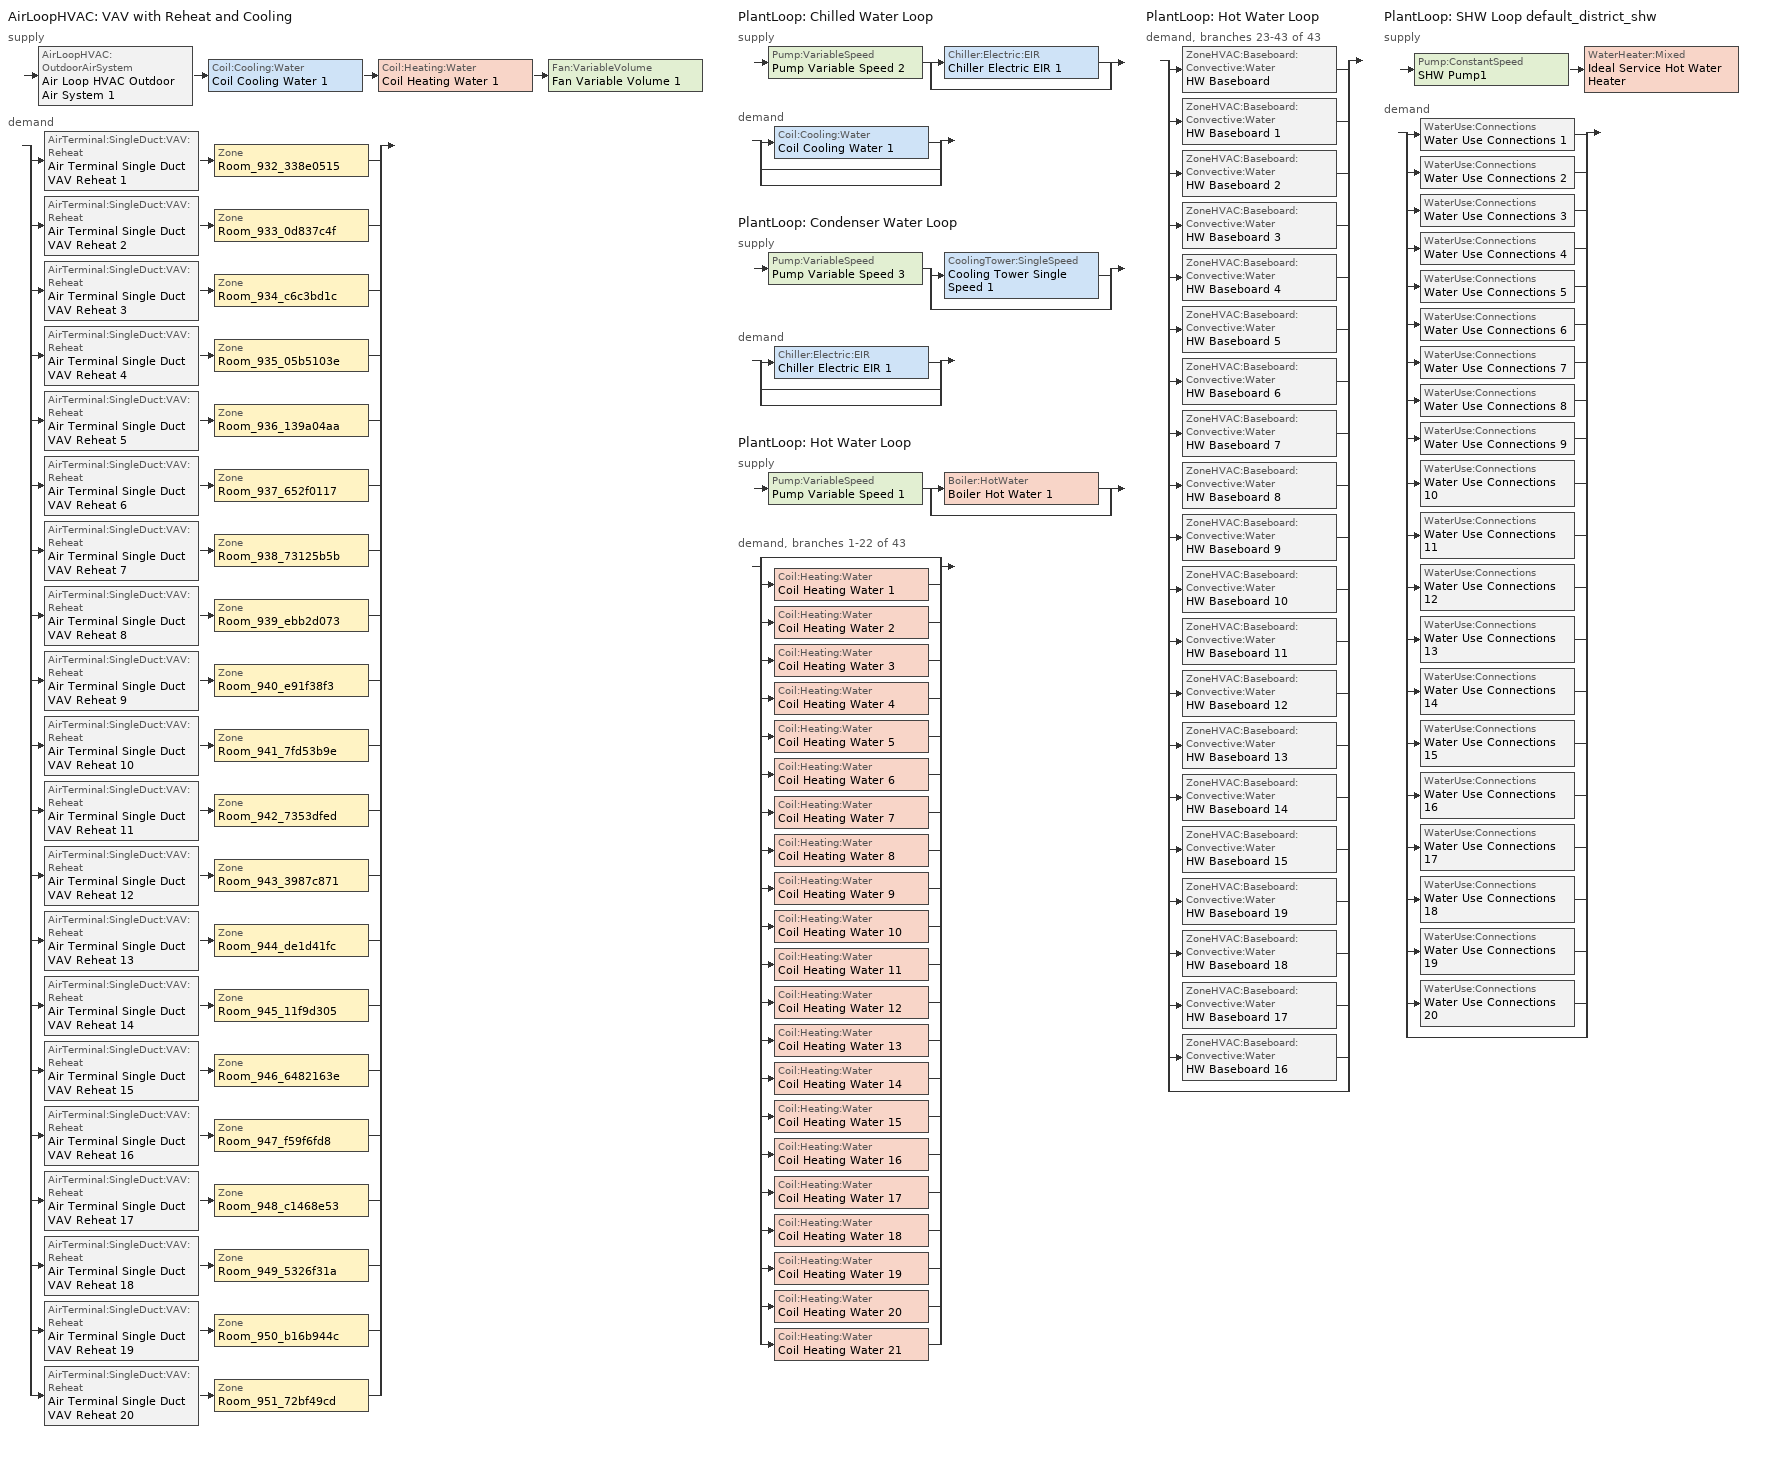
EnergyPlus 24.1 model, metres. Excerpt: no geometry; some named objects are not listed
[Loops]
AirLoopHVAC 'VAV with Reheat and Cooling'
 supply: AirLoopHVAC:OutdoorAirSystem 'Air Loop HVAC Outdoor Air System 1' > Coil:Cooling:Water 'Coil Cooling Water 1' > Coil:Heating:Water 'Coil Heating Water 1' > Fan:VariableVolume 'Fan Variable Volume 1'
 demand: split
  | AirTerminal:SingleDuct:VAV:Reheat 'Air Terminal Single Duct VAV Reheat 1' > Zone 'Room_932_338e0515'
  | AirTerminal:SingleDuct:VAV:Reheat 'Air Terminal Single Duct VAV Reheat 2' > Zone 'Room_933_0d837c4f'
  | AirTerminal:SingleDuct:VAV:Reheat 'Air Terminal Single Duct VAV Reheat 3' > Zone 'Room_934_c6c3bd1c'
  | AirTerminal:SingleDuct:VAV:Reheat 'Air Terminal Single Duct VAV Reheat 4' > Zone 'Room_935_05b5103e'
  | AirTerminal:SingleDuct:VAV:Reheat 'Air Terminal Single Duct VAV Reheat 5' > Zone 'Room_936_139a04aa'
  | AirTerminal:SingleDuct:VAV:Reheat 'Air Terminal Single Duct VAV Reheat 6' > Zone 'Room_937_652f0117'
  | AirTerminal:SingleDuct:VAV:Reheat 'Air Terminal Single Duct VAV Reheat 7' > Zone 'Room_938_73125b5b'
  | AirTerminal:SingleDuct:VAV:Reheat 'Air Terminal Single Duct VAV Reheat 8' > Zone 'Room_939_ebb2d073'
  | AirTerminal:SingleDuct:VAV:Reheat 'Air Terminal Single Duct VAV Reheat 9' > Zone 'Room_940_e91f38f3'
  | AirTerminal:SingleDuct:VAV:Reheat 'Air Terminal Single Duct VAV Reheat 10' > Zone 'Room_941_7fd53b9e'
  | AirTerminal:SingleDuct:VAV:Reheat 'Air Terminal Single Duct VAV Reheat 11' > Zone 'Room_942_7353dfed'
  | AirTerminal:SingleDuct:VAV:Reheat 'Air Terminal Single Duct VAV Reheat 12' > Zone 'Room_943_3987c871'
  | AirTerminal:SingleDuct:VAV:Reheat 'Air Terminal Single Duct VAV Reheat 13' > Zone 'Room_944_de1d41fc'
  | AirTerminal:SingleDuct:VAV:Reheat 'Air Terminal Single Duct VAV Reheat 14' > Zone 'Room_945_11f9d305'
  | AirTerminal:SingleDuct:VAV:Reheat 'Air Terminal Single Duct VAV Reheat 15' > Zone 'Room_946_6482163e'
  | AirTerminal:SingleDuct:VAV:Reheat 'Air Terminal Single Duct VAV Reheat 16' > Zone 'Room_947_f59f6fd8'
  | AirTerminal:SingleDuct:VAV:Reheat 'Air Terminal Single Duct VAV Reheat 17' > Zone 'Room_948_c1468e53'
  | AirTerminal:SingleDuct:VAV:Reheat 'Air Terminal Single Duct VAV Reheat 18' > Zone 'Room_949_5326f31a'
  | AirTerminal:SingleDuct:VAV:Reheat 'Air Terminal Single Duct VAV Reheat 19' > Zone 'Room_950_b16b944c'
  | AirTerminal:SingleDuct:VAV:Reheat 'Air Terminal Single Duct VAV Reheat 20' > Zone 'Room_951_72bf49cd'
PlantLoop 'Chilled Water Loop'
 supply: Pump:VariableSpeed 'Pump Variable Speed 2' > split
  | Chiller:Electric:EIR 'Chiller Electric EIR 1'
  | bypass
 demand: split
  | Coil:Cooling:Water 'Coil Cooling Water 1'
  | bypass
  | bypass
PlantLoop 'Condenser Water Loop'
 supply: Pump:VariableSpeed 'Pump Variable Speed 3' > split
  | CoolingTower:SingleSpeed 'Cooling Tower Single Speed 1'
  | bypass
 demand: split
  | Chiller:Electric:EIR 'Chiller Electric EIR 1'
  | bypass
  | bypass
PlantLoop 'Hot Water Loop'
 supply: Pump:VariableSpeed 'Pump Variable Speed 1' > split
  | Boiler:HotWater 'Boiler Hot Water 1'
  | bypass
 demand, branches 1-22 of 43: split
  | bypass
  | Coil:Heating:Water 'Coil Heating Water 1'
  | Coil:Heating:Water 'Coil Heating Water 2'
  | Coil:Heating:Water 'Coil Heating Water 3'
  | Coil:Heating:Water 'Coil Heating Water 4'
  | Coil:Heating:Water 'Coil Heating Water 5'
  | Coil:Heating:Water 'Coil Heating Water 6'
  | Coil:Heating:Water 'Coil Heating Water 7'
  | Coil:Heating:Water 'Coil Heating Water 8'
  | Coil:Heating:Water 'Coil Heating Water 9'
  | Coil:Heating:Water 'Coil Heating Water 10'
  | Coil:Heating:Water 'Coil Heating Water 11'
  | Coil:Heating:Water 'Coil Heating Water 12'
  | Coil:Heating:Water 'Coil Heating Water 13'
  | Coil:Heating:Water 'Coil Heating Water 14'
  | Coil:Heating:Water 'Coil Heating Water 15'
  | Coil:Heating:Water 'Coil Heating Water 16'
  | Coil:Heating:Water 'Coil Heating Water 17'
  | Coil:Heating:Water 'Coil Heating Water 18'
  | Coil:Heating:Water 'Coil Heating Water 19'
  | Coil:Heating:Water 'Coil Heating Water 20'
  | Coil:Heating:Water 'Coil Heating Water 21'
PlantLoop 'Hot Water Loop'
 demand, branches 23-43 of 43: split
  | ZoneHVAC:Baseboard:Convective:Water 'HW Baseboard'
  | ZoneHVAC:Baseboard:Convective:Water 'HW Baseboard 1'
  | ZoneHVAC:Baseboard:Convective:Water 'HW Baseboard 2'
  | ZoneHVAC:Baseboard:Convective:Water 'HW Baseboard 3'
  | ZoneHVAC:Baseboard:Convective:Water 'HW Baseboard 4'
  | ZoneHVAC:Baseboard:Convective:Water 'HW Baseboard 5'
  | ZoneHVAC:Baseboard:Convective:Water 'HW Baseboard 6'
  | ZoneHVAC:Baseboard:Convective:Water 'HW Baseboard 7'
  | ZoneHVAC:Baseboard:Convective:Water 'HW Baseboard 8'
  | ZoneHVAC:Baseboard:Convective:Water 'HW Baseboard 9'
  | ZoneHVAC:Baseboard:Convective:Water 'HW Baseboard 10'
  | ZoneHVAC:Baseboard:Convective:Water 'HW Baseboard 11'
  | ZoneHVAC:Baseboard:Convective:Water 'HW Baseboard 12'
  | ZoneHVAC:Baseboard:Convective:Water 'HW Baseboard 13'
  | ZoneHVAC:Baseboard:Convective:Water 'HW Baseboard 14'
  | ZoneHVAC:Baseboard:Convective:Water 'HW Baseboard 15'
  | ZoneHVAC:Baseboard:Convective:Water 'HW Baseboard 19'
  | ZoneHVAC:Baseboard:Convective:Water 'HW Baseboard 18'
  | ZoneHVAC:Baseboard:Convective:Water 'HW Baseboard 17'
  | ZoneHVAC:Baseboard:Convective:Water 'HW Baseboard 16'
  | bypass
PlantLoop 'SHW Loop default_district_shw'
 supply: Pump:ConstantSpeed 'SHW Pump1' > WaterHeater:Mixed 'Ideal Service Hot Water Heater'
 demand: split
  | WaterUse:Connections 'Water Use Connections 1'
  | WaterUse:Connections 'Water Use Connections 2'
  | WaterUse:Connections 'Water Use Connections 3'
  | WaterUse:Connections 'Water Use Connections 4'
  | WaterUse:Connections 'Water Use Connections 5'
  | WaterUse:Connections 'Water Use Connections 6'
  | WaterUse:Connections 'Water Use Connections 7'
  | WaterUse:Connections 'Water Use Connections 8'
  | WaterUse:Connections 'Water Use Connections 9'
  | WaterUse:Connections 'Water Use Connections 10'
  | WaterUse:Connections 'Water Use Connections 11'
  | WaterUse:Connections 'Water Use Connections 12'
  | WaterUse:Connections 'Water Use Connections 13'
  | WaterUse:Connections 'Water Use Connections 14'
  | WaterUse:Connections 'Water Use Connections 15'
  | WaterUse:Connections 'Water Use Connections 16'
  | WaterUse:Connections 'Water Use Connections 17'
  | WaterUse:Connections 'Water Use Connections 18'
  | WaterUse:Connections 'Water Use Connections 19'
  | WaterUse:Connections 'Water Use Connections 20'
  | bypass
[ZoneControl:Thermostat] Temperature Difference Between Cutout And Setpoint {deltaC}=0
Name | Zone or ZoneList | Control Type Schedule | Control 1
Room_932_338e0515 Thermostat | Room_932_338e0515 | Room_932_338e0515 Thermostat Schedule | MediumOffice Building_Setpoint
Room_933_0d837c4f Thermostat | Room_933_0d837c4f | Room_933_0d837c4f Thermostat Schedule | MediumOffice Building_Setpoint 1
Room_934_c6c3bd1c Thermostat | Room_934_c6c3bd1c | Room_934_c6c3bd1c Thermostat Schedule | MediumOffice Building_Setpoint 2
Room_935_05b5103e Thermostat | Room_935_05b5103e | Room_935_05b5103e Thermostat Schedule | MediumOffice Building_Setpoint 3
Room_936_139a04aa Thermostat | Room_936_139a04aa | Room_936_139a04aa Thermostat Schedule | MediumOffice Building_Setpoint 4
Room_937_652f0117 Thermostat | Room_937_652f0117 | Room_937_652f0117 Thermostat Schedule | MediumOffice Building_Setpoint 5
Room_938_73125b5b Thermostat | Room_938_73125b5b | Room_938_73125b5b Thermostat Schedule | MediumOffice Building_Setpoint 6
Room_939_ebb2d073 Thermostat | Room_939_ebb2d073 | Room_939_ebb2d073 Thermostat Schedule | MediumOffice Building_Setpoint 7
Room_940_e91f38f3 Thermostat | Room_940_e91f38f3 | Room_940_e91f38f3 Thermostat Schedule | MediumOffice Building_Setpoint 8
Room_941_7fd53b9e Thermostat | Room_941_7fd53b9e | Room_941_7fd53b9e Thermostat Schedule | MediumOffice Building_Setpoint 9
Room_942_7353dfed Thermostat | Room_942_7353dfed | Room_942_7353dfed Thermostat Schedule | MediumOffice Building_Setpoint 10
Room_943_3987c871 Thermostat | Room_943_3987c871 | Room_943_3987c871 Thermostat Schedule | MediumOffice Building_Setpoint 11
Room_944_de1d41fc Thermostat | Room_944_de1d41fc | Room_944_de1d41fc Thermostat Schedule | MediumOffice Building_Setpoint 12
Room_945_11f9d305 Thermostat | Room_945_11f9d305 | Room_945_11f9d305 Thermostat Schedule | MediumOffice Building_Setpoint 13
Room_946_6482163e Thermostat | Room_946_6482163e | Room_946_6482163e Thermostat Schedule | MediumOffice Building_Setpoint 14
Room_947_f59f6fd8 Thermostat | Room_947_f59f6fd8 | Room_947_f59f6fd8 Thermostat Schedule | MediumOffice Building_Setpoint 15
Room_948_c1468e53 Thermostat | Room_948_c1468e53 | Room_948_c1468e53 Thermostat Schedule | MediumOffice Building_Setpoint 16
Room_949_5326f31a Thermostat | Room_949_5326f31a | Room_949_5326f31a Thermostat Schedule | MediumOffice Building_Setpoint 17
Room_950_b16b944c Thermostat | Room_950_b16b944c | Room_950_b16b944c Thermostat Schedule | MediumOffice Building_Setpoint 18
Room_951_72bf49cd Thermostat | Room_951_72bf49cd | Room_951_72bf49cd Thermostat Schedule | MediumOffice Building_Setpoint 19
[ThermostatSetpoint:DualSetpoint] Heating Setpoint Temperature Schedule=NECB-A-Thermostat Setpoint-Heating; Cooling Setpoint Temperature Schedule=NECB-A-Thermostat Setpoint-Cooling
MediumOffice Building_Setpoint; MediumOffice Building_Setpoint 1; MediumOffice Building_Setpoint 2; MediumOffice Building_Setpoint 3; MediumOffice Building_Setpoint 4; MediumOffice Building_Setpoint 5; MediumOffice Building_Setpoint 6; MediumOffice Building_Setpoint 7; MediumOffice Building_Setpoint 8; MediumOffice Building_Setpoint 9; MediumOffice Building_Setpoint 10; MediumOffice Building_Setpoint 11; MediumOffice Building_Setpoint 12; MediumOffice Building_Setpoint 13; MediumOffice Building_Setpoint 14; MediumOffice Building_Setpoint 15; MediumOffice Building_Setpoint 16; MediumOffice Building_Setpoint 17; MediumOffice Building_Setpoint 18; MediumOffice Building_Setpoint 19
[AirTerminal:SingleDuct:VAV:Reheat] Availability Schedule=Always On Discrete; Maximum Air Flow Rate {m3/s}=Autosize; Zone Minimum Air Flow Input Method=Constant; Constant Minimum Air Flow Fraction=0.3; Fixed Minimum Air Flow Rate {m3/s}=0; Maximum Hot Water or Steam Flow Rate {m3/s}=Autosize; Minimum Hot Water or Steam Flow Rate {m3/s}=0; Convergence Tolerance=0.001; Damper Heating Action=Normal; Maximum Flow per Zone Floor Area During Reheat {m3/s-m2}=Autocalculate; Maximum Flow Fraction During Reheat=Autocalculate; Maximum Reheat Air Temperature {C}=35
Name | Reheat Coil
Air Terminal Single Duct VAV Reheat 1 | Coil Heating Water 2
Air Terminal Single Duct VAV Reheat 2 | Coil Heating Water 3
Air Terminal Single Duct VAV Reheat 3 | Coil Heating Water 4
Air Terminal Single Duct VAV Reheat 4 | Coil Heating Water 5
Air Terminal Single Duct VAV Reheat 5 | Coil Heating Water 6
Air Terminal Single Duct VAV Reheat 6 | Coil Heating Water 7
Air Terminal Single Duct VAV Reheat 7 | Coil Heating Water 8
Air Terminal Single Duct VAV Reheat 8 | Coil Heating Water 9
Air Terminal Single Duct VAV Reheat 9 | Coil Heating Water 10
Air Terminal Single Duct VAV Reheat 10 | Coil Heating Water 11
Air Terminal Single Duct VAV Reheat 11 | Coil Heating Water 12
Air Terminal Single Duct VAV Reheat 12 | Coil Heating Water 13
Air Terminal Single Duct VAV Reheat 13 | Coil Heating Water 14
Air Terminal Single Duct VAV Reheat 14 | Coil Heating Water 15
Air Terminal Single Duct VAV Reheat 15 | Coil Heating Water 16
Air Terminal Single Duct VAV Reheat 16 | Coil Heating Water 17
Air Terminal Single Duct VAV Reheat 17 | Coil Heating Water 18
Air Terminal Single Duct VAV Reheat 18 | Coil Heating Water 19
Air Terminal Single Duct VAV Reheat 19 | Coil Heating Water 20
Air Terminal Single Duct VAV Reheat 20 | Coil Heating Water 21
[Coil:Heating:Water] Availability Schedule=Always On Discrete; U-Factor Times Area Value {W/K}=Autosize; Maximum Water Flow Rate {m3/s}=Autosize; Performance Input Method=UFactorTimesAreaAndDesignWaterFlowRate; Rated Capacity {W}=Autosize; Rated Inlet Water Temperature {C}=82.2; Rated Inlet Air Temperature {C}=16.6; Rated Outlet Water Temperature {C}=71.1; Rated Outlet Air Temperature {C}=32.2; Rated Ratio for Air and Water Convection=0.5
Coil Heating Water 2; Coil Heating Water 3; Coil Heating Water 4; Coil Heating Water 5; Coil Heating Water 6; Coil Heating Water 7; Coil Heating Water 8; Coil Heating Water 9; Coil Heating Water 10; Coil Heating Water 11; Coil Heating Water 12; Coil Heating Water 13; Coil Heating Water 14; Coil Heating Water 15; Coil Heating Water 16; Coil Heating Water 17; Coil Heating Water 18; Coil Heating Water 19; Coil Heating Water 20; Coil Heating Water 21; Coil Heating Water 1
[ZoneHVAC:Baseboard:Convective:Water] Availability Schedule=Always On Discrete hvac_library; Heating Design Capacity Method=HeatingDesignCapacity; Heating Design Capacity {W}=Autosize; Heating Design Capacity Per Floor Area {W/m2}=0; Fraction of Autosized Heating Design Capacity=0.8; U-Factor Times Area Value {W/K}=Autosize; Maximum Water Flow Rate {m3/s}=Autosize; Convergence Tolerance=0.001
HW Baseboard; HW Baseboard 1; HW Baseboard 2; HW Baseboard 3; HW Baseboard 4; HW Baseboard 5; HW Baseboard 6; HW Baseboard 7; HW Baseboard 8; HW Baseboard 9; HW Baseboard 10; HW Baseboard 11; HW Baseboard 12; HW Baseboard 13; HW Baseboard 14; HW Baseboard 15; HW Baseboard 16; HW Baseboard 17; HW Baseboard 18; HW Baseboard 19
[Zone equipment]
Room_932_338e0515: Air Terminal Single Duct VAV Reheat 1, HW Baseboard
Room_933_0d837c4f: Air Terminal Single Duct VAV Reheat 2, HW Baseboard 1
Room_934_c6c3bd1c: Air Terminal Single Duct VAV Reheat 3, HW Baseboard 2
Room_935_05b5103e: Air Terminal Single Duct VAV Reheat 4, HW Baseboard 3
Room_936_139a04aa: Air Terminal Single Duct VAV Reheat 5, HW Baseboard 4
Room_937_652f0117: Air Terminal Single Duct VAV Reheat 6, HW Baseboard 5
Room_938_73125b5b: Air Terminal Single Duct VAV Reheat 7, HW Baseboard 6
Room_939_ebb2d073: Air Terminal Single Duct VAV Reheat 8, HW Baseboard 7
Room_940_e91f38f3: Air Terminal Single Duct VAV Reheat 9, HW Baseboard 8
Room_941_7fd53b9e: Air Terminal Single Duct VAV Reheat 10, HW Baseboard 9
Room_942_7353dfed: Air Terminal Single Duct VAV Reheat 11, HW Baseboard 10
Room_943_3987c871: Air Terminal Single Duct VAV Reheat 12, HW Baseboard 11
Room_944_de1d41fc: Air Terminal Single Duct VAV Reheat 13, HW Baseboard 12
Room_945_11f9d305: Air Terminal Single Duct VAV Reheat 14, HW Baseboard 13
Room_946_6482163e: Air Terminal Single Duct VAV Reheat 15, HW Baseboard 14
Room_947_f59f6fd8: Air Terminal Single Duct VAV Reheat 16, HW Baseboard 15
Room_948_c1468e53: Air Terminal Single Duct VAV Reheat 17, HW Baseboard 16
Room_949_5326f31a: Air Terminal Single Duct VAV Reheat 18, HW Baseboard 17
Room_950_b16b944c: Air Terminal Single Duct VAV Reheat 19, HW Baseboard 18
Room_951_72bf49cd: Air Terminal Single Duct VAV Reheat 20, HW Baseboard 19
[Sizing:Zone] Zone Cooling Design Supply Air Temperature Input Method=SupplyAirTemperature; Zone Cooling Design Supply Air Temperature {C}=14; Zone Cooling Design Supply Air Temperature Difference {deltaC}=11.11; Zone Heating Design Supply Air Temperature Input Method=SupplyAirTemperature; Zone Heating Design Supply Air Temperature {C}=40; Zone Heating Design Supply Air Temperature Difference {deltaC}=11.11; Zone Cooling Design Supply Air Humidity Ratio {kgWater/kgDryAir}=0.0085; Zone Heating Design Supply Air Humidity Ratio {kgWater/kgDryAir}=0.008; Cooling Design Air Flow Method=DesignDay; Cooling Design Air Flow Rate {m3/s}=0; Cooling Minimum Air Flow per Zone Floor Area {m3/s-m2}=0.000762; Cooling Minimum Air Flow {m3/s}=0; Cooling Minimum Air Flow Fraction=0; Heating Design Air Flow Method=DesignDay; Heating Design Air Flow Rate {m3/s}=0; Heating Maximum Air Flow per Zone Floor Area {m3/s-m2}=0.002032; Heating Maximum Air Flow {m3/s}=0.141576; Heating Maximum Air Flow Fraction=0.3; Account for Dedicated Outdoor Air System=No; Zone Load Sizing Method=Sensible Load Only No Latent Load; Zone Latent Cooling Design Supply Air Humidity Ratio Input Method=HumidityRatioDifference; Zone Cooling Design Supply Air Humidity Ratio Difference {kgWater/kgDryAir}=0.005; Zone Latent Heating Design Supply Air Humidity Ratio Input Method=HumidityRatioDifference; Zone Humidification Design Supply Air Humidity Ratio Difference {kgWater/kgDryAir}=0.005
Name | Design Specification Outdoor Air Object
Room_932_338e0515 | Room_932_338e0515 DSOA Space List
Room_933_0d837c4f | Room_933_0d837c4f DSOA Space List
Room_934_c6c3bd1c | Room_934_c6c3bd1c DSOA Space List
Room_935_05b5103e | Room_935_05b5103e DSOA Space List
Room_936_139a04aa | Room_936_139a04aa DSOA Space List
Room_937_652f0117 | Room_937_652f0117 DSOA Space List
Room_938_73125b5b | Room_938_73125b5b DSOA Space List
Room_939_ebb2d073 | Room_939_ebb2d073 DSOA Space List
Room_940_e91f38f3 | Room_940_e91f38f3 DSOA Space List
Room_941_7fd53b9e | Room_941_7fd53b9e DSOA Space List
Room_942_7353dfed | Room_942_7353dfed DSOA Space List
Room_943_3987c871 | Room_943_3987c871 DSOA Space List
Room_944_de1d41fc | Room_944_de1d41fc DSOA Space List
Room_945_11f9d305 | Room_945_11f9d305 DSOA Space List
Room_946_6482163e | Room_946_6482163e DSOA Space List
Room_947_f59f6fd8 | Room_947_f59f6fd8 DSOA Space List
Room_948_c1468e53 | Room_948_c1468e53 DSOA Space List
Room_949_5326f31a | Room_949_5326f31a DSOA Space List
Room_950_b16b944c | Room_950_b16b944c DSOA Space List
Room_951_72bf49cd | Room_951_72bf49cd DSOA Space List
[Controller:MechanicalVentilation]
Controller Mechanical Ventilation 1: Availability Schedule=Always On Discrete; Demand Controlled Ventilation=No; System Outdoor Air Method=ZoneSum; Zone or ZoneList Name 1=Room_932_338e0515; Design Specification Outdoor Air Object Name 1=MediumOffice Building_Ventilation; Zone or ZoneList Name 2=Room_933_0d837c4f; Design Specification Outdoor Air Object Name 2=MediumOffice Building_Ventilation; Zone or ZoneList Name 3=Room_934_c6c3bd1c; Design Specification Outdoor Air Object Name 3=MediumOffice Building_Ventilation; Zone or ZoneList Name 4=Room_935_05b5103e; Design Specification Outdoor Air Object Name 4=MediumOffice Building_Ventilation; Zone or ZoneList Name 5=Room_936_139a04aa; Design Specification Outdoor Air Object Name 5=MediumOffice Building_Ventilation; Zone or ZoneList Name 6=Room_937_652f0117; Design Specification Outdoor Air Object Name 6=MediumOffice Building_Ventilation; Zone or ZoneList Name 7=Room_938_73125b5b; Design Specification Outdoor Air Object Name 7=MediumOffice Building_Ventilation; Zone or ZoneList Name 8=Room_939_ebb2d073; Design Specification Outdoor Air Object Name 8=MediumOffice Building_Ventilation; Zone or ZoneList Name 9=Room_940_e91f38f3; Design Specification Outdoor Air Object Name 9=MediumOffice Building_Ventilation; Zone or ZoneList Name 10=Room_941_7fd53b9e; Design Specification Outdoor Air Object Name 10=MediumOffice Building_Ventilation; Zone or ZoneList Name 11=Room_942_7353dfed; Design Specification Outdoor Air Object Name 11=MediumOffice Building_Ventilation; Zone or ZoneList Name 12=Room_943_3987c871; Design Specification Outdoor Air Object Name 12=MediumOffice Building_Ventilation; Zone or ZoneList Name 13=Room_944_de1d41fc; Design Specification Outdoor Air Object Name 13=MediumOffice Building_Ventilation; Zone or ZoneList Name 14=Room_945_11f9d305; Design Specification Outdoor Air Object Name 14=MediumOffice Building_Ventilation; Zone or ZoneList Name 15=Room_946_6482163e; Design Specification Outdoor Air Object Name 15=MediumOffice Building_Ventilation; Zone or ZoneList Name 16=Room_947_f59f6fd8; Design Specification Outdoor Air Object Name 16=MediumOffice Building_Ventilation; Zone or ZoneList Name 17=Room_948_c1468e53; Design Specification Outdoor Air Object Name 17=MediumOffice Building_Ventilation; Zone or ZoneList Name 18=Room_949_5326f31a; Design Specification Outdoor Air Object Name 18=MediumOffice Building_Ventilation; Zone or ZoneList Name 19=Room_950_b16b944c; Design Specification Outdoor Air Object Name 19=MediumOffice Building_Ventilation; Zone or ZoneList Name 20=Room_951_72bf49cd; Design Specification Outdoor Air Object Name 20=MediumOffice Building_Ventilation
[DesignSpecification:OutdoorAir]
MediumOffice Building_Ventilation: Outdoor Air Method=Sum; Outdoor Air Flow per Person {m3/s-person}=0.00175762; Outdoor Air Flow per Zone Floor Area {m3/s-m2}=0.000336663; Outdoor Air Flow per Zone {m3/s}=0; Outdoor Air Flow Air Changes per Hour {1/hr}=0
[DesignSpecification:OutdoorAir:SpaceList] Space Design Specification Outdoor Air Object Name 1=MediumOffice Building_Ventilation
Name | Space Name 1
Room_932_338e0515 DSOA Space List | Room_932_338e0515_Space
Room_933_0d837c4f DSOA Space List | Room_933_0d837c4f_Space
Room_934_c6c3bd1c DSOA Space List | Room_934_c6c3bd1c_Space
Room_935_05b5103e DSOA Space List | Room_935_05b5103e_Space
Room_936_139a04aa DSOA Space List | Room_936_139a04aa_Space
Room_937_652f0117 DSOA Space List | Room_937_652f0117_Space
Room_938_73125b5b DSOA Space List | Room_938_73125b5b_Space
Room_939_ebb2d073 DSOA Space List | Room_939_ebb2d073_Space
Room_940_e91f38f3 DSOA Space List | Room_940_e91f38f3_Space
Room_941_7fd53b9e DSOA Space List | Room_941_7fd53b9e_Space
Room_942_7353dfed DSOA Space List | Room_942_7353dfed_Space
Room_943_3987c871 DSOA Space List | Room_943_3987c871_Space
Room_944_de1d41fc DSOA Space List | Room_944_de1d41fc_Space
Room_945_11f9d305 DSOA Space List | Room_945_11f9d305_Space
Room_946_6482163e DSOA Space List | Room_946_6482163e_Space
Room_947_f59f6fd8 DSOA Space List | Room_947_f59f6fd8_Space
Room_948_c1468e53 DSOA Space List | Room_948_c1468e53_Space
Room_949_5326f31a DSOA Space List | Room_949_5326f31a_Space
Room_950_b16b944c DSOA Space List | Room_950_b16b944c_Space
Room_951_72bf49cd DSOA Space List | Room_951_72bf49cd_Space
[AirLoopHVAC]
VAV with Reheat and Cooling: Design Supply Air Flow Rate {m3/s}=AutoSize; Design Return Air Flow Fraction of Supply Air Flow=1
[Sizing:System]
VAV with Reheat and Cooling: Type of Load to Size On=Sensible; Design Outdoor Air Flow Rate {m3/s}=Autosize; Central Heating Maximum System Air Flow Ratio=0.3; Preheat Design Temperature {C}=7; Preheat Design Humidity Ratio {kgWater/kgDryAir}=0.008; Precool Design Temperature {C}=12.8; Precool Design Humidity Ratio {kgWater/kgDryAir}=0.008; Central Cooling Design Supply Air Temperature {C}=12.8; Central Heating Design Supply Air Temperature {C}=12.8; Type of Zone Sum to Use=NonCoincident; 100% Outdoor Air in Cooling=Yes; 100% Outdoor Air in Heating=Yes; Central Cooling Design Supply Air Humidity Ratio {kgWater/kgDryAir}=0.0085; Central Heating Design Supply Air Humidity Ratio {kgWater/kgDryAir}=0.008; Cooling Supply Air Flow Rate Method=DesignDay; Cooling Supply Air Flow Rate {m3/s}=0; Cooling Supply Air Flow Rate Per Floor Area {m3/s-m2}=0.00996765; Cooling Fraction of Autosized Cooling Supply Air Flow Rate=1; Cooling Supply Air Flow Rate Per Unit Cooling Capacity {m3/s-W}=3.94755e-05; Heating Supply Air Flow Rate Method=DesignDay; Heating Supply Air Flow Rate {m3/s}=0; Heating Supply Air Flow Rate Per Floor Area {m3/s-m2}=0.00996765; Heating Fraction of Autosized Heating Supply Air Flow Rate=1; Heating Fraction of Autosized Cooling Supply Air Flow Rate=1; Heating Supply Air Flow Rate Per Unit Heating Capacity {m3/s-W}=3.15882e-05; System Outdoor Air Method=ZoneSum; Zone Maximum Outdoor Air Fraction=1; Cooling Design Capacity Method=CoolingDesignCapacity; Cooling Design Capacity {W}=Autosize; Cooling Design Capacity Per Floor Area {W/m2}=234.7; Fraction of Autosized Cooling Design Capacity=1; Heating Design Capacity Method=HeatingDesignCapacity; Heating Design Capacity {W}=Autosize; Heating Design Capacity Per Floor Area {W/m2}=157; Fraction of Autosized Heating Design Capacity=1; Central Cooling Capacity Control Method=OnOff; Occupant Diversity=Autosize
[Controller:WaterCoil] Control Variable=Temperature; Actuator Variable=Flow; Controller Convergence Tolerance {deltaC}=Autosize; Maximum Actuated Flow {m3/s}=Autosize; Minimum Actuated Flow {m3/s}=0
Name | Action
Controller Water Coil 2 | Reverse
Controller Water Coil 1 | Normal
[Controller:OutdoorAir]
Controller Outdoor Air 1: Minimum Outdoor Air Flow Rate {m3/s}=0; Maximum Outdoor Air Flow Rate {m3/s}=Autosize; Economizer Control Type=NoEconomizer; Economizer Control Action Type=ModulateFlow; Economizer Maximum Limit Dry-Bulb Temperature {C}=28; Economizer Maximum Limit Enthalpy {J/kg}=64000; Economizer Minimum Limit Dry-Bulb Temperature {C}=-100; Lockout Type=NoLockout; Minimum Limit Type=FixedMinimum; Mechanical Ventilation Controller=Controller Mechanical Ventilation 1; High Humidity Control=No; Control High Indoor Humidity Based on Outdoor Humidity Ratio=Yes; Heat Recovery Bypass Control Type=BypassWhenWithinEconomizerLimits; Economizer Operation Staging=InterlockedWithMechanicalCooling
[SetpointManager:MixedAir] Control Variable=Temperature
Node 26 OS Default SPM; Node 27 OS Default SPM; Node 28 OS Default SPM
[Coil:Cooling:Water]
Coil Cooling Water 1: Availability Schedule=Always On Discrete; Design Water Flow Rate {m3/s}=Autosize; Design Air Flow Rate {m3/s}=Autosize; Design Inlet Water Temperature {C}=Autosize; Design Inlet Air Temperature {C}=Autosize; Design Outlet Air Temperature {C}=Autosize; Design Inlet Air Humidity Ratio {kgWater/kgDryAir}=Autosize; Design Outlet Air Humidity Ratio {kgWater/kgDryAir}=Autosize; Type of Analysis=SimpleAnalysis; Heat Exchanger Configuration=CrossFlow
[Fan:VariableVolume]
Fan Variable Volume 1: Availability Schedule=Always On Discrete; Fan Total Efficiency=0.6045; Pressure Rise {Pa}=500; Maximum Flow Rate {m3/s}=AutoSize; Fan Power Minimum Flow Rate Input Method=FixedFlowRate; Fan Power Minimum Flow Fraction=0; Fan Power Minimum Air Flow Rate {m3/s}=0; Motor Efficiency=0.93; Motor In Airstream Fraction=1; Fan Power Coefficient 1=0.0407599; Fan Power Coefficient 2=0.088045; Fan Power Coefficient 3=-0.0729261; Fan Power Coefficient 4=0.94374; Fan Power Coefficient 5=0
[SetpointManager:Warmest]
Warmest Zone Supply Air Temp Reset: Control Variable=Temperature; HVAC Air Loop=VAV with Reheat and Cooling; Minimum Setpoint Temperature {C}=15; Maximum Setpoint Temperature {C}=26; Strategy=MaximumTemperature
[PlantLoop] Fluid Type=Water; Maximum Loop Flow Rate {m3/s}=Autosize; Minimum Loop Flow Rate {m3/s}=0; Plant Loop Volume {m3}=Autocalculate; Load Distribution Scheme=Optimal; Plant Loop Demand Calculation Scheme=SingleSetpoint; Common Pipe Simulation=None
Name | Plant Equipment Operation Scheme | Maximum Loop Temperature {C} | Minimum Loop Temperature {C}
Chilled Water Loop | Chilled Water Loop Operation Schemes | 100 | 0
Condenser Water Loop | Condenser Water Loop Operation Schemes | 100 | 0
Hot Water Loop | Hot Water Loop Operation Schemes | 100 | 0
SHW Loop default_district_shw | SHW Loop default_district_shw Operation Schemes | 60 | 10
[Sizing:Plant] Sizing Option=NonCoincident; Zone Timesteps in Averaging Window=1; Coincident Sizing Factor Mode=None
Name | Loop Type | Design Loop Exit Temperature {C} | Loop Design Temperature Difference {deltaC}
Chilled Water Loop | Cooling | 7.22 | 6.67
Condenser Water Loop | Condenser | 29.4 | 5.6
Hot Water Loop | Heating | 82 | 11
SHW Loop default_district_shw | Heating | 60 | 5
[Pump:VariableSpeed] Design Maximum Flow Rate {m3/s}=Autosize; Design Pump Head {Pa}=179352; Design Power Consumption {W}=Autosize; Motor Efficiency=0.9; Fraction of Motor Inefficiencies to Fluid Stream=0; Coefficient 1 of the Part Load Performance Curve=0; Coefficient 2 of the Part Load Performance Curve=1; Coefficient 3 of the Part Load Performance Curve=0; Coefficient 4 of the Part Load Performance Curve=0; Design Minimum Flow Rate {m3/s}=0; Pump Control Type=Intermittent; Skin Loss Radiative Fraction=0.5; Design Power Sizing Method=PowerPerFlowPerPressure; Design Electric Power per Unit Flow Rate {W/(m3/s)}=348701.1; Design Shaft Power per Unit Flow Rate per Unit Head {W/((m3/s)-Pa)}=1.28205; Design Minimum Flow Rate Fraction=0
Pump Variable Speed 2; Pump Variable Speed 3; Pump Variable Speed 1
[Chiller:Electric:EIR]
Chiller Electric EIR 1: Reference Capacity {W}=Autosize; Reference COP {W/W}=5.5; Reference Leaving Chilled Water Temperature {C}=6.67; Reference Entering Condenser Fluid Temperature {C}=29.4; Reference Chilled Water Flow Rate {m3/s}=Autosize; Reference Condenser Fluid Flow Rate {m3/s}=Autosize; Cooling Capacity Function of Temperature Curve=Curve Biquadratic 1; Electric Input to Cooling Output Ratio Function of Temperature Curve=Curve Biquadratic 2; Electric Input to Cooling Output Ratio Function of Part Load Ratio Curve=Curve Quadratic 1; Minimum Part Load Ratio=0.1; Maximum Part Load Ratio=1; Optimum Part Load Ratio=1; Minimum Unloading Ratio=0.2; Condenser Type=WaterCooled; Condenser Fan Power Ratio {W/W}=0; Fraction of Compressor Electric Consumption Rejected by Condenser=1; Leaving Chilled Water Lower Temperature Limit {C}=2; Chiller Flow Mode=NotModulated; Sizing Factor=1; Basin Heater Capacity {W/K}=0; Basin Heater Setpoint Temperature {C}=10; Condenser Heat Recovery Relative Capacity Fraction=1
[SetpointManager:Scheduled] Control Variable=Temperature
Name | Schedule
Setpoint Manager Scheduled 4 | Chilled_Water_Temperature
Setpoint Manager Scheduled 3 | Hot_Water_Temperature
Setpoint Manager Scheduled 1 | 60C Hot Water
[PlantEquipmentOperationSchemes] Control Scheme Schedule Name 1=Always On Discrete
Name | Control Scheme Object Type 1 | Control Scheme Name 1
Chilled Water Loop Operation Schemes | PlantEquipmentOperation:CoolingLoad | Chilled Water Loop Cooling Operation Scheme
Condenser Water Loop Operation Schemes | PlantEquipmentOperation:CoolingLoad | Condenser Water Loop Cooling Operation Scheme
Hot Water Loop Operation Schemes | PlantEquipmentOperation:HeatingLoad | Hot Water Loop Heating Operation Scheme
SHW Loop default_district_shw Operation Schemes | PlantEquipmentOperation:HeatingLoad | SHW Loop default_district_shw Heating Operation Scheme
[PlantEquipmentOperation:CoolingLoad] Load Range Lower Limit 1 {W}=0; Load Range Upper Limit 1 {W}=1000000000
Name | Range Equipment List Name 1
Chilled Water Loop Cooling Operation Scheme | Chilled Water Loop Cooling Equipment List
Condenser Water Loop Cooling Operation Scheme | Condenser Water Loop Cooling Equipment List
[PlantEquipmentList]
Chilled Water Loop Cooling Equipment List: Chiller:Electric:EIR, Chiller Electric EIR 1
Condenser Water Loop Cooling Equipment List: CoolingTower:SingleSpeed, Cooling Tower Single Speed 1
Hot Water Loop Heating Equipment List: Boiler:HotWater, Boiler Hot Water 1
SHW Loop default_district_shw Heating Equipment List: WaterHeater:Mixed, Ideal Service Hot Water Heater
[CoolingTower:SingleSpeed]
Cooling Tower Single Speed 1: Design Water Flow Rate {m3/s}=Autosize; Design Air Flow Rate {m3/s}=Autosize; Design Fan Power {W}=Autosize; Design U-Factor Times Area Value {W/K}=Autosize; Free Convection Regime Air Flow Rate {m3/s}=Autosize; Free Convection Regime Air Flow Rate Sizing Factor=0.1; Free Convection Regime U-Factor Times Area Value {W/K}=Autosize; Free Convection U-Factor Times Area Value Sizing Factor=0.1; Performance Input Method=UFactorTimesAreaAndDesignWaterFlowRate; Heat Rejection Capacity and Nominal Capacity Sizing Ratio=1.25; Free Convection Capacity {W}=0; Free Convection Nominal Capacity Sizing Factor=0.1; Design Inlet Air Dry-Bulb Temperature {C}=35; Design Inlet Air Wet-Bulb Temperature {C}=25.6; Design Approach Temperature {deltaC}=Autosize; Design Range Temperature {deltaC}=Autosize; Basin Heater Capacity {W/K}=0; Basin Heater Setpoint Temperature {C}=2; Evaporation Loss Mode=LossFactor; Evaporation Loss Factor {percent/K}=0.2; Drift Loss Percent {percent}=0.008; Blowdown Calculation Mode=ConcentrationRatio; Blowdown Concentration Ratio=3; Capacity Control=FanCycling; Number of Cells=1; Cell Control=MinimalCell; Cell Minimum  Water Flow Rate Fraction=0.33; Cell Maximum Water Flow Rate Fraction=2.5; Sizing Factor=1
[SetpointManager:FollowOutdoorAirTemperature]
Setpoint Manager Follow Outdoor Air Temperature 1: Control Variable=Temperature; Reference Temperature Type=OutdoorAirWetBulb; Offset Temperature Difference {deltaC}=1.5; Maximum Setpoint Temperature {C}=80; Minimum Setpoint Temperature {C}=6
[Boiler:HotWater]
Boiler Hot Water 1: Fuel Type=NaturalGas; Nominal Capacity {W}=Autosize; Nominal Thermal Efficiency=0.8; Efficiency Curve Temperature Evaluation Variable=LeavingBoiler; Normalized Boiler Efficiency Curve=Boiler Efficiency; Design Water Flow Rate {m3/s}=Autosize; Minimum Part Load Ratio=0; Maximum Part Load Ratio=1; Optimum Part Load Ratio=1; Water Outlet Upper Temperature Limit {C}=99; Boiler Flow Mode=ConstantFlow; On Cycle Parasitic Electric Load {W}=0; Sizing Factor=1; Off Cycle Parasitic Fuel Load {W}=0
[PlantEquipmentOperation:HeatingLoad] Load Range Lower Limit 1 {W}=0; Load Range Upper Limit 1 {W}=1000000000
Name | Range Equipment List Name 1
Hot Water Loop Heating Operation Scheme | Hot Water Loop Heating Equipment List
SHW Loop default_district_shw Heating Operation Scheme | SHW Loop default_district_shw Heating Equipment List
[Pump:ConstantSpeed]
SHW Pump1: Design Flow Rate {m3/s}=Autosize; Design Pump Head {Pa}=29891; Design Power Consumption {W}=Autosize; Motor Efficiency=0.9; Fraction of Motor Inefficiencies to Fluid Stream=0; Pump Control Type=Intermittent; Design Power Sizing Method=PowerPerFlowPerPressure; Design Electric Power per Unit Flow Rate {W/(m3/s)}=348701.1; Design Shaft Power per Unit Flow Rate per Unit Head {W-s/m3-Pa}=1.28205
[WaterHeater:Mixed]
Ideal Service Hot Water Heater: Tank Volume {m3}=0; Setpoint Temperature Schedule=Schedule Ruleset 2; Deadband Temperature Difference {deltaC}=2; Maximum Temperature Limit {C}=82.22; Heater Control Type=Modulate; Heater Maximum Capacity {W}=1000000; Heater Ignition Minimum Flow Rate {m3/s}=0; Heater Ignition Delay {s}=0; Heater Fuel Type=DistrictHeatingWater; Heater Thermal Efficiency=1; Off Cycle Parasitic Fuel Consumption Rate {W}=20; Off Cycle Parasitic Fuel Type=DistrictHeatingWater; Off Cycle Parasitic Heat Fraction to Tank=0.8; On Cycle Parasitic Fuel Consumption Rate {W}=0; On Cycle Parasitic Fuel Type=DistrictHeatingWater; On Cycle Parasitic Heat Fraction to Tank=0; Ambient Temperature Indicator=Schedule; Ambient Temperature Schedule=22C Ambient Condition; Off Cycle Loss Coefficient to Ambient Temperature {W/K}=0; Off Cycle Loss Fraction to Zone=1; On Cycle Loss Coefficient to Ambient Temperature {W/K}=0; On Cycle Loss Fraction to Zone=1; Use Side Effectiveness=1; Source Side Effectiveness=1; Use Side Design Flow Rate {m3/s}=Autosize; Source Side Design Flow Rate {m3/s}=Autosize; Indirect Water Heating Recovery Time {hr}=1.5; Source Side Flow Control Mode=IndirectHeatPrimarySetpoint
[WaterHeater:Sizing]
Ideal Service Hot Water Heater: Design Mode=PeakDraw; Time Storage Can Meet Peak Draw {hr}=0.538503; Time for Tank Recovery {hr}=0; Nominal Tank Volume for Autosizing Plant Connections {m3}=1
[WaterUse:Connections] Hot Water Supply Temperature Schedule=60.0C Hot Water; Drain Water Heat Exchanger Type=None; Drain Water Heat Exchanger Destination=Plant
Name | Water Use Equipment Name 1
Water Use Connections 1 | MediumOffice Building_Service Hot Water..Room_932_338e0515
Water Use Connections 2 | MediumOffice Building_Service Hot Water..Room_933_0d837c4f
Water Use Connections 3 | MediumOffice Building_Service Hot Water..Room_934_c6c3bd1c
Water Use Connections 4 | MediumOffice Building_Service Hot Water..Room_935_05b5103e
Water Use Connections 5 | MediumOffice Building_Service Hot Water..Room_936_139a04aa
Water Use Connections 6 | MediumOffice Building_Service Hot Water..Room_937_652f0117
Water Use Connections 7 | MediumOffice Building_Service Hot Water..Room_938_73125b5b
Water Use Connections 8 | MediumOffice Building_Service Hot Water..Room_939_ebb2d073
Water Use Connections 9 | MediumOffice Building_Service Hot Water..Room_940_e91f38f3
Water Use Connections 10 | MediumOffice Building_Service Hot Water..Room_941_7fd53b9e
Water Use Connections 11 | MediumOffice Building_Service Hot Water..Room_942_7353dfed
Water Use Connections 12 | MediumOffice Building_Service Hot Water..Room_943_3987c871
Water Use Connections 13 | MediumOffice Building_Service Hot Water..Room_944_de1d41fc
Water Use Connections 14 | MediumOffice Building_Service Hot Water..Room_945_11f9d305
Water Use Connections 15 | MediumOffice Building_Service Hot Water..Room_946_6482163e
Water Use Connections 16 | MediumOffice Building_Service Hot Water..Room_947_f59f6fd8
Water Use Connections 17 | MediumOffice Building_Service Hot Water..Room_948_c1468e53
Water Use Connections 18 | MediumOffice Building_Service Hot Water..Room_949_5326f31a
Water Use Connections 19 | MediumOffice Building_Service Hot Water..Room_950_b16b944c
Water Use Connections 20 | MediumOffice Building_Service Hot Water..Room_951_72bf49cd
[WaterUse:Equipment] Flow Rate Fraction Schedule=MediumOffice Building_Service Hot Water Schedule; Target Temperature Schedule=60.0C Hot Water; Sensible Fraction Schedule=0.2 Hot Water Sensible Fraction; Latent Fraction Schedule=0.05 Hot Water Latent Fraction
Name | Peak Flow Rate {m3/s} | Zone
MediumOffice Building_Service Hot Water..Room_932_338e0515 | 2.41386e-06 | Room_932_338e0515
MediumOffice Building_Service Hot Water..Room_933_0d837c4f | 2.41386e-06 | Room_933_0d837c4f
MediumOffice Building_Service Hot Water..Room_934_c6c3bd1c | 2.41386e-06 | Room_934_c6c3bd1c
MediumOffice Building_Service Hot Water..Room_935_05b5103e | 2.41386e-06 | Room_935_05b5103e
MediumOffice Building_Service Hot Water..Room_936_139a04aa | 4.13354e-06 | Room_936_139a04aa
MediumOffice Building_Service Hot Water..Room_937_652f0117 | 4.13354e-06 | Room_937_652f0117
MediumOffice Building_Service Hot Water..Room_938_73125b5b | 4.13354e-06 | Room_938_73125b5b
MediumOffice Building_Service Hot Water..Room_939_ebb2d073 | 4.13354e-06 | Room_939_ebb2d073
MediumOffice Building_Service Hot Water..Room_940_e91f38f3 | 2.41386e-06 | Room_940_e91f38f3
MediumOffice Building_Service Hot Water..Room_941_7fd53b9e | 2.41386e-06 | Room_941_7fd53b9e
MediumOffice Building_Service Hot Water..Room_942_7353dfed | 2.41386e-06 | Room_942_7353dfed
MediumOffice Building_Service Hot Water..Room_943_3987c871 | 2.41386e-06 | Room_943_3987c871
MediumOffice Building_Service Hot Water..Room_944_de1d41fc | 4.13354e-06 | Room_944_de1d41fc
MediumOffice Building_Service Hot Water..Room_945_11f9d305 | 4.13354e-06 | Room_945_11f9d305
MediumOffice Building_Service Hot Water..Room_946_6482163e | 4.13354e-06 | Room_946_6482163e
MediumOffice Building_Service Hot Water..Room_947_f59f6fd8 | 4.13354e-06 | Room_947_f59f6fd8
MediumOffice Building_Service Hot Water..Room_948_c1468e53 | 1.20829e-05 | Room_948_c1468e53
MediumOffice Building_Service Hot Water..Room_949_5326f31a | 1.20829e-05 | Room_949_5326f31a
MediumOffice Building_Service Hot Water..Room_950_b16b944c | 1.20829e-05 | Room_950_b16b944c
MediumOffice Building_Service Hot Water..Room_951_72bf49cd | 1.20829e-05 | Room_951_72bf49cd
[Schedule:Day:Interval]
Schedule Day 34; Schedule Day 33; NECB-A-Thermostat Setpoint-Heating_Hol 1: No, 24:00, 18
Schedule Day 32; NECB-A-Thermostat Setpoint-Heating_Default: No, 06:00, 18, 07:00, 20, 21:00, 22, 24:00, 18
Schedule Day 28; Schedule Day 27; NECB-A-Thermostat Setpoint-Cooling_Hol 1: No, 24:00, 35
Schedule Day 26; NECB-A-Thermostat Setpoint-Cooling_Default: No, 06:00, 35, 21:00, 24, 24:00, 35
Chilled_Water_Temperature_Default; Chilled_Water_Temperature_Summer_Design_Day; Chilled_Water_Temperature_Winter_Design_Day: No, 24:00, 6.7
Hot_Water_Temperature_Default; Hot_Water_Temperature_Summer_Design_Day; Hot_Water_Temperature_Winter_Design_Day: No, 24:00, 67
MediumOffice Building_Service Hot Water Schedule_Hol 1; MediumOffice Building_Service Hot Water Schedule_Sunday: No, 06:00, 0, 11:00, 0.04, 13:00, 0.06, 14:00, 0.09, 15:00, 0.06, 18:00, 0.04, 24:00, 0
MediumOffice Building_Service Hot Water Schedule_SmrDsn 1; Schedule Day 5: No, 06:00, 0, 07:00, 0.07, 08:00, 0.19, 09:00, 0.35, 10:00, 0.38, 11:00, 0.39, 12:00, 0.47, 13:00, 0.57, 14:00, 0.54, 15:00, 0.34, 16:00, 0.33, 17:00, 0.44, 18:00, 0.26, 19:00, 0.21, 20:00, 0.15, 21:00, 0.17, 22:00, 0.08, 24:00, 0.05
MediumOffice Building_Service Hot Water Schedule_WntrDsn 1; Schedule Day 6: No, 06:00, 0, 07:00, 0.07, 08:00, 0.11, 09:00, 0.15, 10:00, 0.21, 11:00, 0.19, 12:00, 0.23, 13:00, 0.2, 14:00, 0.19, 15:00, 0.15, 16:00, 0.13, 17:00, 0.14, 19:00, 0.07, 24:00, 0
Schedule Day 15; Schedule Day 18; Schedule Day 20: No, 24:00, 60
Schedule Day 16: No, 24:00, 0.2
Schedule Day 17: No, 24:00, 0.05
Schedule Day 21: No, 24:00, 22
[Schedule:Week:Daily]
NECB-A-Thermostat Setpoint-Heating Week Rule - Jan1-Dec31: Schedule Day 34, Schedule Day 32, Schedule Day 32, Schedule Day 32, Schedule Day 32, Schedule Day 32, Schedule Day 33, NECB-A-Thermostat Setpoint-Heating_Hol 1, NECB-A-Thermostat Setpoint-Heating_Default, NECB-A-Thermostat Setpoint-Heating_Default, NECB-A-Thermostat Setpoint-Heating_Default, NECB-A-Thermostat Setpoint-Heating_Default
NECB-A-Thermostat Setpoint-Cooling Week Rule - Jan1-Dec31: Schedule Day 28, Schedule Day 26, Schedule Day 26, Schedule Day 26, Schedule Day 26, Schedule Day 26, Schedule Day 27, NECB-A-Thermostat Setpoint-Cooling_Hol 1, NECB-A-Thermostat Setpoint-Cooling_Default, NECB-A-Thermostat Setpoint-Cooling_Default, NECB-A-Thermostat Setpoint-Cooling_Default, NECB-A-Thermostat Setpoint-Cooling_Default
0.05 Hot Water Latent Fraction Week Rule - Jan1-Dec31: Schedule Day 17, Schedule Day 17, Schedule Day 17, Schedule Day 17, Schedule Day 17, Schedule Day 17, Schedule Day 17, Schedule Day 17, Schedule Day 17, Schedule Day 17, Schedule Day 17, Schedule Day 17
0.2 Hot Water Sensible Fraction Week Rule - Jan1-Dec31: Schedule Day 16, Schedule Day 16, Schedule Day 16, Schedule Day 16, Schedule Day 16, Schedule Day 16, Schedule Day 16, Schedule Day 16, Schedule Day 16, Schedule Day 16, Schedule Day 16, Schedule Day 16
22C Ambient Condition Week Rule - Jan1-Dec31: Schedule Day 21, Schedule Day 21, Schedule Day 21, Schedule Day 21, Schedule Day 21, Schedule Day 21, Schedule Day 21, Schedule Day 21, Schedule Day 21, Schedule Day 21, Schedule Day 21, Schedule Day 21
60.0C Hot Water Week Rule - Jan1-Dec31: Schedule Day 15, Schedule Day 15, Schedule Day 15, Schedule Day 15, Schedule Day 15, Schedule Day 15, Schedule Day 15, Schedule Day 15, Schedule Day 15, Schedule Day 15, Schedule Day 15, Schedule Day 15
60C Hot Water Week Rule - Jan1-Dec31: Schedule Day 18, Schedule Day 18, Schedule Day 18, Schedule Day 18, Schedule Day 18, Schedule Day 18, Schedule Day 18, Schedule Day 18, Schedule Day 18, Schedule Day 18, Schedule Day 18, Schedule Day 18
Chilled_Water_Temperature Week Rule - Jan1-Dec31: Chilled_Water_Temperature_Default, Chilled_Water_Temperature_Default, Chilled_Water_Temperature_Default, Chilled_Water_Temperature_Default, Chilled_Water_Temperature_Default, Chilled_Water_Temperature_Default, Chilled_Water_Temperature_Default, Chilled_Water_Temperature_Default, Chilled_Water_Temperature_Summer_Design_Day, Chilled_Water_Temperature_Winter_Design_Day, Chilled_Water_Temperature_Default, Chilled_Water_Temperature_Default
Hot_Water_Temperature Week Rule - Jan1-Dec31: Hot_Water_Temperature_Default, Hot_Water_Temperature_Default, Hot_Water_Temperature_Default, Hot_Water_Temperature_Default, Hot_Water_Temperature_Default, Hot_Water_Temperature_Default, Hot_Water_Temperature_Default, Hot_Water_Temperature_Default, Hot_Water_Temperature_Summer_Design_Day, Hot_Water_Temperature_Winter_Design_Day, Hot_Water_Temperature_Default, Hot_Water_Temperature_Default
MediumOffice Building_Service Hot Water Schedule Week Rule - Jan1-Dec31: MediumOffice Building_Service Hot Water Schedule_Sunday, Schedule Day 5, Schedule Day 5, Schedule Day 5, Schedule Day 5, Schedule Day 5, Schedule Day 6, MediumOffice Building_Service Hot Water Schedule_Hol 1, MediumOffice Building_Service Hot Water Schedule_SmrDsn 1, MediumOffice Building_Service Hot Water Schedule_WntrDsn 1, MediumOffice Building_Service Hot Water Schedule_Sunday, MediumOffice Building_Service Hot Water Schedule_Sunday
Schedule Ruleset 2 Week Rule - Jan1-Dec31: Schedule Day 20, Schedule Day 20, Schedule Day 20, Schedule Day 20, Schedule Day 20, Schedule Day 20, Schedule Day 20, Schedule Day 20, Schedule Day 20, Schedule Day 20, Schedule Day 20, Schedule Day 20
[Schedule:Year]
NECB-A-Thermostat Setpoint-Heating: NECB-A-Thermostat Setpoint-Heating Week Rule - Jan1-Dec31, 1, 1, 12, 31
NECB-A-Thermostat Setpoint-Cooling: NECB-A-Thermostat Setpoint-Cooling Week Rule - Jan1-Dec31, 1, 1, 12, 31
0.05 Hot Water Latent Fraction: 0.05 Hot Water Latent Fraction Week Rule - Jan1-Dec31, 1, 1, 12, 31
0.2 Hot Water Sensible Fraction: 0.2 Hot Water Sensible Fraction Week Rule - Jan1-Dec31, 1, 1, 12, 31
22C Ambient Condition: 22C Ambient Condition Week Rule - Jan1-Dec31, 1, 1, 12, 31
60.0C Hot Water: 60.0C Hot Water Week Rule - Jan1-Dec31, 1, 1, 12, 31
60C Hot Water: 60C Hot Water Week Rule - Jan1-Dec31, 1, 1, 12, 31
Chilled_Water_Temperature: Chilled_Water_Temperature Week Rule - Jan1-Dec31, 1, 1, 12, 31
Hot_Water_Temperature: Hot_Water_Temperature Week Rule - Jan1-Dec31, 1, 1, 12, 31
MediumOffice Building_Service Hot Water Schedule: MediumOffice Building_Service Hot Water Schedule Week Rule - Jan1-Dec31, 1, 1, 12, 31
Schedule Ruleset 2: Schedule Ruleset 2 Week Rule - Jan1-Dec31, 1, 1, 12, 31
[Schedule:Compact]
Room_932_338e0515 Thermostat Schedule; Room_933_0d837c4f Thermostat Schedule; Room_934_c6c3bd1c Thermostat Schedule; Room_935_05b5103e Thermostat Schedule; Room_936_139a04aa Thermostat Schedule; Room_937_652f0117 Thermostat Schedule; Room_938_73125b5b Thermostat Schedule; Room_939_ebb2d073 Thermostat Schedule; Room_940_e91f38f3 Thermostat Schedule; Room_941_7fd53b9e Thermostat Schedule; Room_942_7353dfed Thermostat Schedule; Room_943_3987c871 Thermostat Schedule; Room_944_de1d41fc Thermostat Schedule; Room_945_11f9d305 Thermostat Schedule; Room_946_6482163e Thermostat Schedule; Room_947_f59f6fd8 Thermostat Schedule; Room_948_c1468e53 Thermostat Schedule; Room_949_5326f31a Thermostat Schedule; Room_950_b16b944c Thermostat Schedule; Room_951_72bf49cd Thermostat Schedule: Through: 12/31, For: AllDays, Until: 24:00, 4
[Schedule:Constant] Hourly Value=1
Always On Discrete; Always On Discrete hvac_library
[Curve:Biquadratic]
Name | Coefficient1 Constant | Coefficient2 x | Coefficient3 x**2 | Coefficient4 y | Coefficient5 y**2 | Coefficient6 x*y | Minimum Value of x {BasedOnField A2} | Maximum Value of x {BasedOnField A2} | Minimum Value of y {BasedOnField A3} | Maximum Value of y {BasedOnField A3} | Input Unit Type for X | Input Unit Type for Y | Output Unit Type
Curve Biquadratic 1 | 0.258 | 0.0389 | -0.000217 | 0.0469 | -0.000943 | -0.000343 | 5 | 10 | 24 | 35
Curve Biquadratic 2 | 0.934 | -0.0582 | 0.0045 | 0.00243 | 0.000486 | -0.00122 | 5 | 10 | 24 | 35
Boiler Efficiency | 1 | 0 | 0 | 0 | 0 | 0 | 0 | 1 | 0 | 1 | Dimensionless | Dimensionless | Dimensionless
[Curve:Quadratic]
Curve Quadratic 1: Coefficient1 Constant=0.222903; Coefficient2 x=0.313387; Coefficient3 x**2=0.46371; Minimum Value of x {BasedOnField A2}=0; Maximum Value of x {BasedOnField A2}=1
